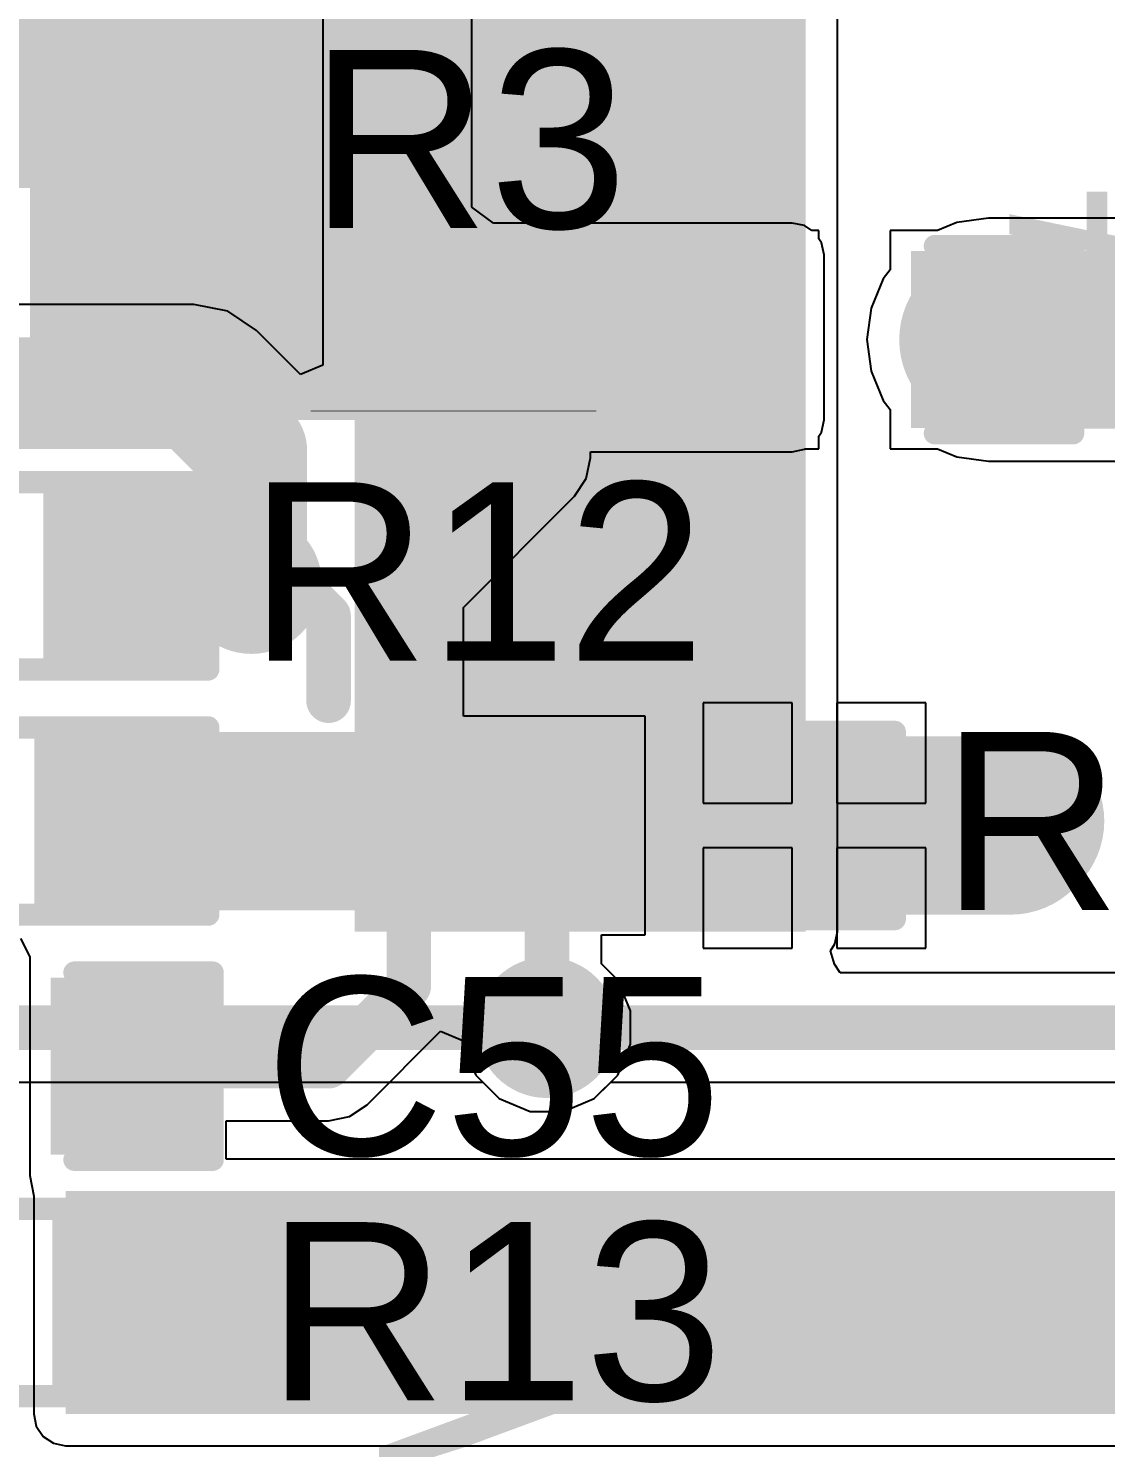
# Model space of a CAD drawing. Header units: millimetres. Extents: x -0.21 to 3.18, y -0.07 to 2.49.
# Drawn here: x 0.4607 to 0.7023, y 0.1974 to 0.5158 of the extents above; entities that cross this region are included whole.
import ezdxf

# ---------------------------------------------------------------- set-up
doc = ezdxf.new("R2010")
doc.units = ezdxf.units.MM
doc.header["$MEASUREMENT"] = 0
for name, color, linetype in [('BottomLayer', 5, 'Continuous'), ('BottomSolder', 6, 'Continuous'), ('TopLayer', 1, 'Continuous'), ('TopOverlay', 2, 'Continuous'), ('TopPaste', 8, 'Continuous'), ('TopSolder', 216, 'Continuous'), ('ViaHoleLayer', 16, 'Continuous')]:
    doc.layers.add(name, color=color, linetype=linetype)
doc.styles.add('Arial', font='', dxfattribs={"height": 0.2})
doc.styles.get('Arial').set_extended_font_data('Arial')

# ---------------------------------------------------------------- blocks, each defined once
blk = doc.blocks.new('R___0402_1')
at = {"layer": 'TopLayer'}
for points in [[(-0.0275, -0.0125), (-0.0275, 0.0125), (-0.0095, 0.0125), (-0.0095, -0.0125)], [(0.0095, -0.0125), (0.0095, 0.0125), (0.0275, 0.0125), (0.0275, -0.0125)]]:
    blk.add_hatch(color=1, dxfattribs=at).paths.add_polyline_path(points)
at = {"layer": 'TopPaste'}
for points in [[(-0.0275, -0.0125), (-0.0275, 0.0125), (-0.0095, 0.0125), (-0.0095, -0.0125)], [(0.0095, -0.0125), (0.0095, 0.0125), (0.0275, 0.0125), (0.0275, -0.0125)]]:
    blk.add_hatch(color=8, dxfattribs=at).paths.add_polyline_path(points)
at = {"layer": 'TopSolder'}
for points in [[(-0.02967, -0.01467), (-0.02967, 0.01467), (-0.00733, 0.01467), (-0.00733, -0.01467)], [(0.00733, -0.01467), (0.00733, 0.01467), (0.02967, 0.01467), (0.02967, -0.01467)]]:
    blk.add_hatch(color=216, dxfattribs=at).paths.add_polyline_path(points)
at = {"layer": 'TopOverlay'}
for points, const_width in [([(-0.031, -0.016), (-0.031, 0.016)], 0.005), ([(-0.031, 0.016), (0.031, 0.016)], 0.005), ([(0.031, -0.016), (0.031, 0.016)], 0.005), ([(-0.031, -0.016), (0.031, -0.016)], 0.005), ([(-0.032, -0.017), (0.032, -0.017)], 0.000127)]:
    blk.add_lwpolyline(points, dxfattribs=dict(at, const_width=const_width))
for points, const_width in [([(-0.03225, 0.016, 1), (-0.02975, 0.016, 1)], 0.0025), ([(-0.03225, 0.016, 1), (-0.02975, 0.016, 1)], 0.0025), ([(0.02975, 0.016, 1), (0.03225, 0.016, 1)], 0.0025), ([(0.02975, 0.016, 1), (0.03225, 0.016, 1)], 0.0025), ([(-0.03225, -0.016, 1), (-0.02975, -0.016, 1)], 0.0025), ([(-0.03225, -0.016, 1), (-0.02975, -0.016, 1)], 0.0025), ([(0.02975, -0.016, 1), (0.03225, -0.016, 1)], 0.0025), ([(0.02975, -0.016, 1), (0.03225, -0.016, 1)], 0.0025), ([(-0.03203, -0.017, 1), (-0.03197, -0.017, 1)], 0.0000635), ([(0.03197, -0.017, 1), (0.03203, -0.017, 1)], 0.0000635)]:
    blk.add_lwpolyline(points, format="xyb", close=True, dxfattribs=dict(at, const_width=const_width))
blk = doc.blocks.new('R___0603_2')
at = {"layer": 'TopLayer'}
for points in [[(-0.015, 0.0175), (-0.015, -0.0175), (-0.045, -0.0175), (-0.045, 0.0175)], [(0.045, 0.0175), (0.045, -0.0175), (0.015, -0.0175), (0.015, 0.0175)]]:
    blk.add_hatch(color=1, dxfattribs=at).paths.add_polyline_path(points)
at = {"layer": 'TopPaste'}
for points in [[(-0.015, 0.0175), (-0.015, -0.0175), (-0.045, -0.0175), (-0.045, 0.0175)], [(0.045, 0.0175), (0.045, -0.0175), (0.015, -0.0175), (0.015, 0.0175)]]:
    blk.add_hatch(color=8, dxfattribs=at).paths.add_polyline_path(points)
at = {"layer": 'TopSolder'}
for points in [[(-0.011, 0.0215), (-0.011, -0.0215), (-0.049, -0.0215), (-0.049, 0.0215)], [(0.049, 0.0215), (0.049, -0.0215), (0.011, -0.0215), (0.011, 0.0215)]]:
    blk.add_hatch(color=216, dxfattribs=at).paths.add_polyline_path(points)
at = {"layer": 'TopOverlay', "const_width": 0.005}
for points in [[(0.048, 0.021), (-0.048, 0.021)], [(-0.048, 0.021), (-0.048, -0.021)], [(0.048, 0.021), (0.048, -0.021)], [(0.048, -0.021), (-0.048, -0.021)]]:
    blk.add_lwpolyline(points, dxfattribs=at)
at = {"layer": 'TopOverlay', "const_width": 0.0025}
for points in [[(-0.04925, 0.021, 1), (-0.04675, 0.021, 1)], [(-0.04925, 0.021, 1), (-0.04675, 0.021, 1)], [(0.04675, 0.021, 1), (0.04925, 0.021, 1)], [(0.04675, 0.021, 1), (0.04925, 0.021, 1)], [(-0.04925, -0.021, 1), (-0.04675, -0.021, 1)], [(-0.04925, -0.021, 1), (-0.04675, -0.021, 1)], [(0.04675, -0.021, 1), (0.04925, -0.021, 1)], [(0.04675, -0.021, 1), (0.04925, -0.021, 1)]]:
    blk.add_lwpolyline(points, format="xyb", close=True, dxfattribs=at)
blk = doc.blocks.new('R___0603_37')
at = {"layer": 'TopLayer'}
for points in [[(-0.015, 0.0175), (-0.015, -0.0175), (-0.045, -0.0175), (-0.045, 0.0175)], [(0.045, 0.0175), (0.045, -0.0175), (0.015, -0.0175), (0.015, 0.0175)]]:
    blk.add_hatch(color=1, dxfattribs=at).paths.add_polyline_path(points)
at = {"layer": 'TopPaste'}
for points in [[(-0.015, 0.0175), (-0.015, -0.0175), (-0.045, -0.0175), (-0.045, 0.0175)], [(0.045, 0.0175), (0.045, -0.0175), (0.015, -0.0175), (0.015, 0.0175)]]:
    blk.add_hatch(color=8, dxfattribs=at).paths.add_polyline_path(points)
at = {"layer": 'TopSolder'}
for points in [[(-0.011, 0.0215), (-0.011, -0.0215), (-0.049, -0.0215), (-0.049, 0.0215)], [(0.049, 0.0215), (0.049, -0.0215), (0.011, -0.0215), (0.011, 0.0215)]]:
    blk.add_hatch(color=216, dxfattribs=at).paths.add_polyline_path(points)
at = {"layer": 'TopOverlay', "const_width": 0.005}
for points in [[(-0.048, -0.021), (-0.048, 0.021)], [(-0.048, 0.021), (0.048, 0.021)], [(0.048, -0.021), (0.048, 0.021)], [(-0.048, -0.021), (0.048, -0.021)]]:
    blk.add_lwpolyline(points, dxfattribs=at)
at = {"layer": 'TopOverlay', "const_width": 0.0025}
for points in [[(-0.04925, 0.021, 1), (-0.04675, 0.021, 1)], [(-0.04925, 0.021, 1), (-0.04675, 0.021, 1)], [(0.04675, 0.021, 1), (0.04925, 0.021, 1)], [(0.04675, 0.021, 1), (0.04925, 0.021, 1)], [(-0.04925, -0.021, 1), (-0.04675, -0.021, 1)], [(-0.04925, -0.021, 1), (-0.04675, -0.021, 1)], [(0.04675, -0.021, 1), (0.04925, -0.021, 1)], [(0.04675, -0.021, 1), (0.04925, -0.021, 1)]]:
    blk.add_lwpolyline(points, format="xyb", close=True, dxfattribs=at)
blk = doc.blocks.new('R___0603_38')
at = {"layer": 'TopLayer'}
for points in [[(-0.015, 0.0175), (-0.015, -0.0175), (-0.045, -0.0175), (-0.045, 0.0175)], [(0.045, 0.0175), (0.045, -0.0175), (0.015, -0.0175), (0.015, 0.0175)]]:
    blk.add_hatch(color=1, dxfattribs=at).paths.add_polyline_path(points)
at = {"layer": 'TopPaste'}
for points in [[(-0.015, 0.0175), (-0.015, -0.0175), (-0.045, -0.0175), (-0.045, 0.0175)], [(0.045, 0.0175), (0.045, -0.0175), (0.015, -0.0175), (0.015, 0.0175)]]:
    blk.add_hatch(color=8, dxfattribs=at).paths.add_polyline_path(points)
at = {"layer": 'TopSolder'}
for points in [[(-0.011, 0.0215), (-0.011, -0.0215), (-0.049, -0.0215), (-0.049, 0.0215)], [(0.049, 0.0215), (0.049, -0.0215), (0.011, -0.0215), (0.011, 0.0215)]]:
    blk.add_hatch(color=216, dxfattribs=at).paths.add_polyline_path(points)
at = {"layer": 'TopOverlay', "const_width": 0.005}
for points in [[(-0.048, 0.021), (-0.048, -0.021)], [(0.048, 0.021), (-0.048, 0.021)], [(0.048, 0.021), (0.048, -0.021)], [(0.048, -0.021), (-0.048, -0.021)]]:
    blk.add_lwpolyline(points, dxfattribs=at)
at = {"layer": 'TopOverlay', "const_width": 0.0025}
for points in [[(-0.04925, 0.021, 1), (-0.04675, 0.021, 1)], [(-0.04925, 0.021, 1), (-0.04675, 0.021, 1)], [(0.04675, 0.021, 1), (0.04925, 0.021, 1)], [(0.04675, 0.021, 1), (0.04925, 0.021, 1)], [(-0.04925, -0.021, 1), (-0.04675, -0.021, 1)], [(-0.04925, -0.021, 1), (-0.04675, -0.021, 1)], [(0.04675, -0.021, 1), (0.04925, -0.021, 1)], [(0.04675, -0.021, 1), (0.04925, -0.021, 1)]]:
    blk.add_lwpolyline(points, format="xyb", close=True, dxfattribs=at)
blk = doc.blocks.new('R___0603_39')
at = {"layer": 'TopLayer'}
for points in [[(-0.015, 0.0175), (-0.015, -0.0175), (-0.045, -0.0175), (-0.045, 0.0175)], [(0.045, 0.0175), (0.045, -0.0175), (0.015, -0.0175), (0.015, 0.0175)]]:
    blk.add_hatch(color=1, dxfattribs=at).paths.add_polyline_path(points)
at = {"layer": 'TopPaste'}
for points in [[(-0.015, 0.0175), (-0.015, -0.0175), (-0.045, -0.0175), (-0.045, 0.0175)], [(0.045, 0.0175), (0.045, -0.0175), (0.015, -0.0175), (0.015, 0.0175)]]:
    blk.add_hatch(color=8, dxfattribs=at).paths.add_polyline_path(points)
at = {"layer": 'TopSolder'}
for points in [[(-0.011, 0.0215), (-0.011, -0.0215), (-0.049, -0.0215), (-0.049, 0.0215)], [(0.049, 0.0215), (0.049, -0.0215), (0.011, -0.0215), (0.011, 0.0215)]]:
    blk.add_hatch(color=216, dxfattribs=at).paths.add_polyline_path(points)
at = {"layer": 'TopOverlay', "const_width": 0.005}
for points in [[(-0.048, 0.021), (-0.048, -0.021)], [(0.048, 0.021), (-0.048, 0.021)], [(0.048, 0.021), (0.048, -0.021)], [(0.048, -0.021), (-0.048, -0.021)]]:
    blk.add_lwpolyline(points, dxfattribs=at)
at = {"layer": 'TopOverlay', "const_width": 0.0025}
for points in [[(-0.04925, 0.021, 1), (-0.04675, 0.021, 1)], [(-0.04925, 0.021, 1), (-0.04675, 0.021, 1)], [(0.04675, 0.021, 1), (0.04925, 0.021, 1)], [(0.04675, 0.021, 1), (0.04925, 0.021, 1)], [(-0.04925, -0.021, 1), (-0.04675, -0.021, 1)], [(-0.04925, -0.021, 1), (-0.04675, -0.021, 1)], [(0.04675, -0.021, 1), (0.04925, -0.021, 1)], [(0.04675, -0.021, 1), (0.04925, -0.021, 1)]]:
    blk.add_lwpolyline(points, format="xyb", close=True, dxfattribs=at)
blk = doc.blocks.new('C___0603_83')
at = {"layer": 'TopLayer'}
for points in [[(-0.015, 0.0175), (-0.015, -0.0175), (-0.045, -0.0175), (-0.045, 0.0175)], [(0.045, 0.0175), (0.045, -0.0175), (0.015, -0.0175), (0.015, 0.0175)]]:
    blk.add_hatch(color=1, dxfattribs=at).paths.add_polyline_path(points)
at = {"layer": 'TopPaste'}
for points in [[(-0.015, 0.0175), (-0.015, -0.0175), (-0.045, -0.0175), (-0.045, 0.0175)], [(0.045, 0.0175), (0.045, -0.0175), (0.015, -0.0175), (0.015, 0.0175)]]:
    blk.add_hatch(color=8, dxfattribs=at).paths.add_polyline_path(points)
at = {"layer": 'TopSolder'}
for points in [[(-0.01264, 0.01986), (-0.01264, -0.01986), (-0.04736, -0.01986), (-0.04736, 0.01986)], [(0.04736, 0.01986), (0.04736, -0.01986), (0.01264, -0.01986), (0.01264, 0.01986)]]:
    blk.add_hatch(color=216, dxfattribs=at).paths.add_polyline_path(points)
at = {"layer": 'TopOverlay', "const_width": 0.005}
for points in [[(-0.018, 0.021), (-0.049, 0.021)], [(-0.049, 0.021), (-0.049, -0.021)], [(0.049, 0.021), (0.018, 0.021)], [(0.049, 0.021), (0.049, -0.021)], [(-0.018, -0.021), (-0.049, -0.021)], [(0.049, -0.021), (0.018, -0.021)]]:
    blk.add_lwpolyline(points, dxfattribs=at)
at = {"layer": 'TopOverlay', "const_width": 0.0025}
for points in [[(-0.05025, 0.021, 1), (-0.04775, 0.021, 1)], [(-0.05025, 0.021, 1), (-0.04775, 0.021, 1)], [(-0.01925, 0.021, 1), (-0.01675, 0.021, 1)], [(0.01675, 0.021, 1), (0.01925, 0.021, 1)], [(0.04775, 0.021, 1), (0.05025, 0.021, 1)], [(0.04775, 0.021, 1), (0.05025, 0.021, 1)], [(-0.05025, -0.021, 1), (-0.04775, -0.021, 1)], [(-0.05025, -0.021, 1), (-0.04775, -0.021, 1)], [(-0.01925, -0.021, 1), (-0.01675, -0.021, 1)], [(0.01675, -0.021, 1), (0.01925, -0.021, 1)], [(0.04775, -0.021, 1), (0.05025, -0.021, 1)], [(0.04775, -0.021, 1), (0.05025, -0.021, 1)]]:
    blk.add_lwpolyline(points, format="xyb", close=True, dxfattribs=at)
blk = doc.blocks.new('C___0603_99')
at = {"layer": 'TopLayer'}
for points in [[(-0.015, 0.0175), (-0.015, -0.0175), (-0.045, -0.0175), (-0.045, 0.0175)], [(0.045, 0.0175), (0.045, -0.0175), (0.015, -0.0175), (0.015, 0.0175)]]:
    blk.add_hatch(color=1, dxfattribs=at).paths.add_polyline_path(points)
at = {"layer": 'TopPaste'}
for points in [[(-0.015, 0.0175), (-0.015, -0.0175), (-0.045, -0.0175), (-0.045, 0.0175)], [(0.045, 0.0175), (0.045, -0.0175), (0.015, -0.0175), (0.015, 0.0175)]]:
    blk.add_hatch(color=8, dxfattribs=at).paths.add_polyline_path(points)
at = {"layer": 'TopSolder'}
for points in [[(-0.01264, 0.01986), (-0.01264, -0.01986), (-0.04736, -0.01986), (-0.04736, 0.01986)], [(0.04736, 0.01986), (0.04736, -0.01986), (0.01264, -0.01986), (0.01264, 0.01986)]]:
    blk.add_hatch(color=216, dxfattribs=at).paths.add_polyline_path(points)
at = {"layer": 'TopOverlay', "const_width": 0.005}
for points in [[(-0.049, 0.021), (-0.049, -0.021)], [(-0.018, 0.021), (-0.049, 0.021)], [(0.049, 0.021), (0.018, 0.021)], [(0.049, 0.021), (0.049, -0.021)], [(-0.018, -0.021), (-0.049, -0.021)], [(0.049, -0.021), (0.018, -0.021)]]:
    blk.add_lwpolyline(points, dxfattribs=at)
at = {"layer": 'TopOverlay', "const_width": 0.0025}
for points in [[(-0.05025, 0.021, 1), (-0.04775, 0.021, 1)], [(-0.05025, 0.021, 1), (-0.04775, 0.021, 1)], [(-0.01925, 0.021, 1), (-0.01675, 0.021, 1)], [(0.01675, 0.021, 1), (0.01925, 0.021, 1)], [(0.04775, 0.021, 1), (0.05025, 0.021, 1)], [(0.04775, 0.021, 1), (0.05025, 0.021, 1)], [(-0.05025, -0.021, 1), (-0.04775, -0.021, 1)], [(-0.05025, -0.021, 1), (-0.04775, -0.021, 1)], [(-0.01925, -0.021, 1), (-0.01675, -0.021, 1)], [(0.01675, -0.021, 1), (0.01925, -0.021, 1)], [(0.04775, -0.021, 1), (0.05025, -0.021, 1)], [(0.04775, -0.021, 1), (0.05025, -0.021, 1)]]:
    blk.add_lwpolyline(points, format="xyb", close=True, dxfattribs=at)
blk = doc.blocks.new('C___0603_100')
at = {"layer": 'TopLayer'}
for points in [[(-0.015, 0.0175), (-0.015, -0.0175), (-0.045, -0.0175), (-0.045, 0.0175)], [(0.045, 0.0175), (0.045, -0.0175), (0.015, -0.0175), (0.015, 0.0175)]]:
    blk.add_hatch(color=1, dxfattribs=at).paths.add_polyline_path(points)
at = {"layer": 'TopPaste'}
for points in [[(-0.015, 0.0175), (-0.015, -0.0175), (-0.045, -0.0175), (-0.045, 0.0175)], [(0.045, 0.0175), (0.045, -0.0175), (0.015, -0.0175), (0.015, 0.0175)]]:
    blk.add_hatch(color=8, dxfattribs=at).paths.add_polyline_path(points)
at = {"layer": 'TopSolder'}
for points in [[(-0.01264, 0.01986), (-0.01264, -0.01986), (-0.04736, -0.01986), (-0.04736, 0.01986)], [(0.04736, 0.01986), (0.04736, -0.01986), (0.01264, -0.01986), (0.01264, 0.01986)]]:
    blk.add_hatch(color=216, dxfattribs=at).paths.add_polyline_path(points)
at = {"layer": 'TopOverlay', "const_width": 0.005}
for points in [[(-0.049, 0.021), (-0.049, -0.021)], [(-0.018, 0.021), (-0.049, 0.021)], [(0.049, 0.021), (0.018, 0.021)], [(0.049, 0.021), (0.049, -0.021)], [(-0.018, -0.021), (-0.049, -0.021)], [(0.049, -0.021), (0.018, -0.021)]]:
    blk.add_lwpolyline(points, dxfattribs=at)
at = {"layer": 'TopOverlay', "const_width": 0.0025}
for points in [[(-0.05025, 0.021, 1), (-0.04775, 0.021, 1)], [(-0.05025, 0.021, 1), (-0.04775, 0.021, 1)], [(-0.01925, 0.021, 1), (-0.01675, 0.021, 1)], [(0.01675, 0.021, 1), (0.01925, 0.021, 1)], [(0.04775, 0.021, 1), (0.05025, 0.021, 1)], [(0.04775, 0.021, 1), (0.05025, 0.021, 1)], [(-0.05025, -0.021, 1), (-0.04775, -0.021, 1)], [(-0.05025, -0.021, 1), (-0.04775, -0.021, 1)], [(-0.01925, -0.021, 1), (-0.01675, -0.021, 1)], [(0.01675, -0.021, 1), (0.01925, -0.021, 1)], [(0.04775, -0.021, 1), (0.05025, -0.021, 1)], [(0.04775, -0.021, 1), (0.05025, -0.021, 1)]]:
    blk.add_lwpolyline(points, format="xyb", close=True, dxfattribs=at)

msp = doc.modelspace()

# ---------------------------------------------------------------- hatches: boundary and pattern name
at = {"layer": 'BottomLayer'}
msp.add_hatch(color=5, dxfattribs=at).paths.add_polyline_path([(0.635, 0.31315), (0.635, 0.654), (0.53385, 0.654), (0.53385, 0.31315)])
h = msp.add_hatch(color=5, dxfattribs=at)
edge = h.paths.add_edge_path()
edge.add_arc((0.51069, 0.39131), 0.01181, 0, 360)
h = msp.add_hatch(color=5, dxfattribs=at)
edge = h.paths.add_edge_path()
edge.add_arc((0.514, 0.338), 0.01181, 0, 360)
h = msp.add_hatch(color=5, dxfattribs=at)
edge = h.paths.add_edge_path()
edge.add_arc((0.682, 0.338), 0.01181, 0, 360)
h = msp.add_hatch(color=5, dxfattribs=at)
edge = h.paths.add_edge_path()
edge.add_arc((0.57695, 0.29167), 0.01181, 0, 360)
at = {"layer": 'BottomSolder'}
h = msp.add_hatch(color=6, dxfattribs=at)
edge = h.paths.add_edge_path()
edge.add_arc((0.51069, 0.39131), 0.01581, 0, 360)
h = msp.add_hatch(color=6, dxfattribs=at)
edge = h.paths.add_edge_path()
edge.add_arc((0.514, 0.338), 0.01581, 0, 360)
h = msp.add_hatch(color=6, dxfattribs=at)
edge = h.paths.add_edge_path()
edge.add_arc((0.682, 0.338), 0.01581, 0, 360)
h = msp.add_hatch(color=6, dxfattribs=at)
edge = h.paths.add_edge_path()
edge.add_arc((0.57695, 0.29167), 0.01581, 0, 360)
at = {"layer": 'TopLayer'}
for points in [[(0.332, 0.48), (0.55, 0.48), (0.55, 0.886), (0.332, 0.886)], [(0.461, 0.428), (0.553, 0.428), (0.553, 0.886), (0.461, 0.886)], [(0.565, 0.465), (0.565, 0.428), (0.632, 0.428), (0.632, 0.465)], [(0.462, 0.318), (0.486, 0.318), (0.486, 0.358), (0.462, 0.358)], [(0.469, 0.205), (0.805, 0.205), (0.805, 0.255), (0.469, 0.255)]]:
    msp.add_hatch(color=1, dxfattribs=at).paths.add_polyline_path(points)
h = msp.add_hatch(color=1, dxfattribs=at)
edge = h.paths.add_edge_path()
edge.add_arc((0.51069, 0.39131), 0.01181, 0, 360)
h = msp.add_hatch(color=1, dxfattribs=at)
edge = h.paths.add_edge_path()
edge.add_arc((0.514, 0.338), 0.01181, 0, 360)
h = msp.add_hatch(color=1, dxfattribs=at)
edge = h.paths.add_edge_path()
edge.add_arc((0.682, 0.338), 0.01181, 0, 360)
h = msp.add_hatch(color=1, dxfattribs=at)
edge = h.paths.add_edge_path()
edge.add_arc((0.57695, 0.29167), 0.01181, 0, 360)
at = {"layer": 'TopSolder'}
h = msp.add_hatch(color=216, dxfattribs=at)
edge = h.paths.add_edge_path()
edge.add_arc((0.51069, 0.39131), 0.01581, 0, 360)
h = msp.add_hatch(color=216, dxfattribs=at)
edge = h.paths.add_edge_path()
edge.add_arc((0.514, 0.338), 0.01581, 0, 360)
h = msp.add_hatch(color=216, dxfattribs=at)
edge = h.paths.add_edge_path()
edge.add_arc((0.682, 0.338), 0.01581, 0, 360)
h = msp.add_hatch(color=216, dxfattribs=at)
edge = h.paths.add_edge_path()
edge.add_arc((0.57695, 0.29167), 0.01581, 0, 360)
at = {"layer": 'ViaHoleLayer'}
h = msp.add_hatch(color=16, dxfattribs=at)
edge = h.paths.add_edge_path()
edge.add_arc((0.51069, 0.39131), 0.00591, 0, 360)
h = msp.add_hatch(color=16, dxfattribs=at)
edge = h.paths.add_edge_path()
edge.add_arc((0.514, 0.338), 0.00591, 0, 360)
h = msp.add_hatch(color=16, dxfattribs=at)
edge = h.paths.add_edge_path()
edge.add_arc((0.682, 0.338), 0.00591, 0, 360)
h = msp.add_hatch(color=16, dxfattribs=at)
edge = h.paths.add_edge_path()
edge.add_arc((0.57695, 0.29167), 0.00591, 0, 360)

# ---------------------------------------------------------------- linework, layer by layer
at = {"layer": 'BottomLayer'}
for p, q in [((0.64214, 0.31315), (0.64214, 0.654)), ((0.52671, 0.58601), (0.52671, 0.44028)), ((0.4978, 0.45388), (0.413, 0.45388)), ((0.50541, 0.45237), (0.4978, 0.45388)), ((0.51186, 0.44806), (0.50541, 0.45237)), ((0.52171, 0.43821), (0.51186, 0.44806)), ((0.52671, 0.44028), (0.52171, 0.43821)), ((0.64159, 0.31042), (0.64214, 0.31315)), ((0.64058, 0.30891), (0.64159, 0.31042)), ((0.6415, 0.30587), (0.64058, 0.30891)), ((0.64277, 0.30391), (0.6415, 0.30587)), ((0.9046, 0.30391), (0.64277, 0.30391)), ((0.45533, 0.27944), (0.56258, 0.27944)), ((0.56258, 0.27944), (0.5663, 0.27572)), ((0.58761, 0.27572), (0.59132, 0.27944)), ((0.59132, 0.27944), (0.90967, 0.27944)), ((0.5663, 0.27572), (0.57321, 0.27286)), ((0.58069, 0.27286), (0.58761, 0.27572)), ((0.57321, 0.27286), (0.58069, 0.27286))]:
    msp.add_line(p, q, dxfattribs=at)
for points, const_width in [([(0.57793, 0.36207), (0.57793, 0.49015)], 0.04), ([(0.413, 0.434), (0.4978, 0.434)], 0.025), ([(0.4978, 0.434), (0.51069, 0.42111)], 0.025), ([(0.51069, 0.39131), (0.51069, 0.42111)], 0.025), ([(0.55385, 0.338), (0.57793, 0.36207)], 0.04), ([(0.514, 0.338), (0.55385, 0.338)], 0.04), ([(0.45533, 0.29167), (0.57695, 0.29167)], 0.01), ([(0.57695, 0.29167), (0.90967, 0.29167)], 0.01)]:
    msp.add_lwpolyline(points, dxfattribs=dict(at, const_width=const_width))
for points, const_width in [([(0.56793, 0.49015, 1), (0.58793, 0.49015, 1)], 0.02), ([(0.49155, 0.434, 1), (0.50405, 0.434, 1)], 0.0125), ([(0.49155, 0.434, 1), (0.50405, 0.434, 1)], 0.0125), ([(0.50444, 0.42111, 1), (0.51694, 0.42111, 1)], 0.0125), ([(0.50444, 0.42111, 1), (0.51694, 0.42111, 1)], 0.0125), ([(0.50444, 0.39131, 1), (0.51694, 0.39131, 1)], 0.0125), ([(0.56793, 0.36207, 1), (0.58793, 0.36207, 1)], 0.02), ([(0.56793, 0.36207, 1), (0.58793, 0.36207, 1)], 0.02), ([(0.504, 0.338, 1), (0.524, 0.338, 1)], 0.02), ([(0.54385, 0.338, 1), (0.56385, 0.338, 1)], 0.02), ([(0.54385, 0.338, 1), (0.56385, 0.338, 1)], 0.02), ([(0.57445, 0.29167, 1), (0.57945, 0.29167, 1)], 0.005), ([(0.57445, 0.29167, 1), (0.57945, 0.29167, 1)], 0.005)]:
    msp.add_lwpolyline(points, format="xyb", close=True, dxfattribs=dict(at, const_width=const_width))
at = {"layer": 'TopLayer'}
for p, q in [((0.56014, 0.47573), (0.56014, 0.53648)), ((0.565, 0.47214), (0.56014, 0.47573)), ((0.632, 0.47214), (0.565, 0.47214)), ((0.63473, 0.47159), (0.632, 0.47214)), ((0.63637, 0.4705), (0.63473, 0.47159)), ((0.66895, 0.47231), (0.66459, 0.4705)), ((0.676, 0.47323), (0.66895, 0.47231)), ((0.71686, 0.47323), (0.676, 0.47323)), ((0.638, 0.4705), (0.63637, 0.4705)), ((0.638, 0.46862), (0.638, 0.4705)), ((0.63859, 0.46773), (0.638, 0.46862)), ((0.66459, 0.4705), (0.654, 0.4705)), ((0.654, 0.4705), (0.654, 0.46168)), ((0.63914, 0.465), (0.63859, 0.46773)), ((0.63914, 0.428), (0.63914, 0.465)), ((0.654, 0.46168), (0.65242, 0.45962)), ((0.65242, 0.45962), (0.64969, 0.45305)), ((0.64969, 0.45305), (0.64877, 0.446)), ((0.64877, 0.446), (0.64969, 0.43895)), ((0.64969, 0.43895), (0.65242, 0.43238)), ((0.65242, 0.43238), (0.654, 0.43032)), ((0.654, 0.43032), (0.654, 0.4215)), ((0.63859, 0.42527), (0.63914, 0.428)), ((0.638, 0.42438), (0.63859, 0.42527)), ((0.638, 0.4215), (0.638, 0.42438)), ((0.58674, 0.4195), (0.58674, 0.42086)), ((0.58674, 0.42086), (0.632, 0.42086)), ((0.632, 0.42086), (0.63473, 0.42141)), ((0.63473, 0.42141), (0.63487, 0.4215)), ((0.63487, 0.4215), (0.638, 0.4215)), ((0.654, 0.4215), (0.66459, 0.4215)), ((0.66459, 0.4215), (0.66895, 0.41969)), ((0.5858, 0.41482), (0.58674, 0.4195)), ((0.66895, 0.41969), (0.676, 0.41877)), ((0.676, 0.41877), (0.71686, 0.41877)), ((0.58315, 0.41085), (0.5858, 0.41482)), ((0.55824, 0.38593), (0.58315, 0.41085)), ((0.55824, 0.3615), (0.55824, 0.38593)), ((0.632, 0.3645), (0.612, 0.3645)), ((0.612, 0.3645), (0.612, 0.342)), ((0.632, 0.342), (0.632, 0.3645)), ((0.662, 0.3645), (0.642, 0.3645)), ((0.642, 0.3645), (0.642, 0.342)), ((0.662, 0.342), (0.662, 0.3645)), ((0.599, 0.3615), (0.55824, 0.3615)), ((0.599, 0.3125), (0.599, 0.3615)), ((0.612, 0.342), (0.632, 0.342)), ((0.642, 0.342), (0.662, 0.342)), ((0.632, 0.332), (0.612, 0.332)), ((0.612, 0.332), (0.612, 0.3095)), ((0.632, 0.3095), (0.632, 0.332)), ((0.662, 0.332), (0.642, 0.332)), ((0.642, 0.332), (0.642, 0.3095)), ((0.662, 0.3095), (0.662, 0.332)), ((0.58924, 0.30599), (0.58924, 0.3125)), ((0.58924, 0.3125), (0.599, 0.3125)), ((0.45892, 0.31164), (0.461, 0.3075)), ((0.612, 0.3095), (0.632, 0.3095)), ((0.642, 0.3095), (0.662, 0.3095)), ((0.461, 0.3075), (0.461, 0.2585)), ((0.5929, 0.30233), (0.58924, 0.30599)), ((0.59576, 0.29541), (0.5929, 0.30233)), ((0.59576, 0.28793), (0.59576, 0.29541)), ((0.53665, 0.27435), (0.55314, 0.29084)), ((0.55314, 0.29084), (0.55814, 0.28877)), ((0.55814, 0.28877), (0.55814, 0.28793)), ((0.55814, 0.28793), (0.561, 0.28102)), ((0.5929, 0.28102), (0.59576, 0.28793)), ((0.561, 0.28102), (0.5663, 0.27572)), ((0.58761, 0.27572), (0.5929, 0.28102)), ((0.53268, 0.2717), (0.53665, 0.27435)), ((0.5663, 0.27572), (0.57321, 0.27286)), ((0.58069, 0.27286), (0.58761, 0.27572)), ((0.505, 0.26214), (0.505, 0.27076)), ((0.505, 0.27076), (0.528, 0.27076)), ((0.528, 0.27076), (0.53268, 0.2717)), ((0.57321, 0.27286), (0.58069, 0.27286)), ((0.71686, 0.26214), (0.505, 0.26214)), ((0.461, 0.2585), (0.461, 0.2585)), ((0.461, 0.2585), (0.461, 0.2585)), ((0.461, 0.2585), (0.46186, 0.25386)), ((0.46186, 0.25386), (0.46186, 0.205)), ((0.46186, 0.205), (0.46241, 0.20227)), ((0.46241, 0.20227), (0.46395, 0.19995)), ((0.46395, 0.19995), (0.46627, 0.19841)), ((0.46627, 0.19841), (0.469, 0.19786)), ((0.469, 0.19786), (0.826, 0.19786))]:
    msp.add_line(p, q, dxfattribs=at)
for points, const_width in [([(0.676, 0.446), (0.766, 0.446)], 0.04), ([(0.5745, 0.4195), (0.5745, 0.447)], 0.01), ([(0.5775, 0.4405), (0.584, 0.447)], 0.01), ([(0.584, 0.447), (0.587, 0.447)], 0.01), ([(0.546, 0.391), (0.5745, 0.4195)], 0.01), ([(0.483, 0.393), (0.48469, 0.39131)], 0.022), ([(0.48469, 0.39131), (0.51069, 0.39131)], 0.022), ([(0.546, 0.301), (0.546, 0.391)], 0.01), ([(0.483, 0.338), (0.514, 0.338)], 0.04), ([(0.637, 0.337), (0.681, 0.337)], 0.04), ([(0.681, 0.337), (0.682, 0.338)], 0.04), ([(0.577, 0.29172), (0.577, 0.337)], 0.01), ([(0.528, 0.283), (0.546, 0.301)], 0.01), ([(0.57695, 0.29167), (0.577, 0.29172)], 0.01), ([(0.483, 0.283), (0.528, 0.283)], 0.01)]:
    msp.add_lwpolyline(points, dxfattribs=dict(at, const_width=const_width))
for points, const_width in [([(0.666, 0.446, 1), (0.686, 0.446, 1)], 0.02), ([(0.572, 0.447, 1), (0.577, 0.447, 1)], 0.005), ([(0.5815, 0.447, 1), (0.5865, 0.447, 1)], 0.005), ([(0.5815, 0.447, 1), (0.5865, 0.447, 1)], 0.005), ([(0.5845, 0.447, 1), (0.5895, 0.447, 1)], 0.005), ([(0.575, 0.4405, 1), (0.58, 0.4405, 1)], 0.005), ([(0.572, 0.4195, 1), (0.577, 0.4195, 1)], 0.005), ([(0.572, 0.4195, 1), (0.577, 0.4195, 1)], 0.005), ([(0.4775, 0.393, 1), (0.4885, 0.393, 1)], 0.011), ([(0.47919, 0.39131, 1), (0.49019, 0.39131, 1)], 0.011), ([(0.47919, 0.39131, 1), (0.49019, 0.39131, 1)], 0.011), ([(0.50519, 0.39131, 1), (0.51619, 0.39131, 1)], 0.011), ([(0.5435, 0.391, 1), (0.5485, 0.391, 1)], 0.005), ([(0.5435, 0.391, 1), (0.5485, 0.391, 1)], 0.005), ([(0.473, 0.338, 1), (0.493, 0.338, 1)], 0.02), ([(0.504, 0.338, 1), (0.524, 0.338, 1)], 0.02), ([(0.627, 0.337, 1), (0.647, 0.337, 1)], 0.02), ([(0.671, 0.337, 1), (0.691, 0.337, 1)], 0.02), ([(0.671, 0.337, 1), (0.691, 0.337, 1)], 0.02), ([(0.672, 0.338, 1), (0.692, 0.338, 1)], 0.02), ([(0.5745, 0.337, 1), (0.5795, 0.337, 1)], 0.005), ([(0.5435, 0.301, 1), (0.5485, 0.301, 1)], 0.005), ([(0.5435, 0.301, 1), (0.5485, 0.301, 1)], 0.005), ([(0.57445, 0.29167, 1), (0.57945, 0.29167, 1)], 0.005), ([(0.5745, 0.29172, 1), (0.5795, 0.29172, 1)], 0.005), ([(0.5745, 0.29172, 1), (0.5795, 0.29172, 1)], 0.005), ([(0.4805, 0.283, 1), (0.4855, 0.283, 1)], 0.005), ([(0.5255, 0.283, 1), (0.5305, 0.283, 1)], 0.005), ([(0.5255, 0.283, 1), (0.5305, 0.283, 1)], 0.005)]:
    msp.add_lwpolyline(points, format="xyb", close=True, dxfattribs=dict(at, const_width=const_width))
at = {"layer": 'TopOverlay', "const_width": 0.01}
for points in [[(0.501, 0.39131), (0.52069, 0.39131)], [(0.52069, 0.39131), (0.528, 0.384)], [(0.528, 0.365), (0.528, 0.384)]]:
    msp.add_lwpolyline(points, dxfattribs=at)
at = {"layer": 'TopOverlay', "const_width": 0.005}
for points in [[(0.4985, 0.39131, 1), (0.5035, 0.39131, 1)], [(0.51819, 0.39131, 1), (0.52319, 0.39131, 1)], [(0.51819, 0.39131, 1), (0.52319, 0.39131, 1)], [(0.5255, 0.384, 1), (0.5305, 0.384, 1)], [(0.5255, 0.384, 1), (0.5305, 0.384, 1)], [(0.5255, 0.365, 1), (0.5305, 0.365, 1)]]:
    msp.add_lwpolyline(points, format="xyb", close=True, dxfattribs=at)

# ---------------------------------------------------------------- block references
at = {"rotation": 180}
for name, p in [('C___0603_100', (0.453, 0.448)), ('C___0603_99', (0.646, 0.446)), ('R___0603_38', (0.453, 0.393)), ('R___0603_39', (0.453, 0.338)), ('R___0603_2', (0.607, 0.337)), ('C___0603_83', (0.453, 0.283))]:
    msp.add_blockref(name, p, dxfattribs=at)
for name, p in [('R___0402_1', (0.556, 0.447)), ('R___0603_37', (0.455, 0.23))]:
    msp.add_blockref(name, p)

# ---------------------------------------------------------------- texts
at = {"layer": 'TopOverlay', "style": 'Arial'}
for s, rotation, p in [('#', 360, (0.471, 0.47464)), ('#', 90, (0.74036, 0.433)), ('COM', 90, (0.5993, 0.05459))]:
    msp.add_text(s, height=0.06, rotation=rotation, dxfattribs=at).set_placement(p)
for s, p in [('R3', (0.52368, 0.47101)), ('R12', (0.51002, 0.37401)), ('R31', (0.66535, 0.31801)), ('C55', (0.51368, 0.26301)), ('R13', (0.51402, 0.20801))]:
    msp.add_text(s, height=0.04, dxfattribs=at).set_placement(p)

doc.saveas('drawing.dxf')
